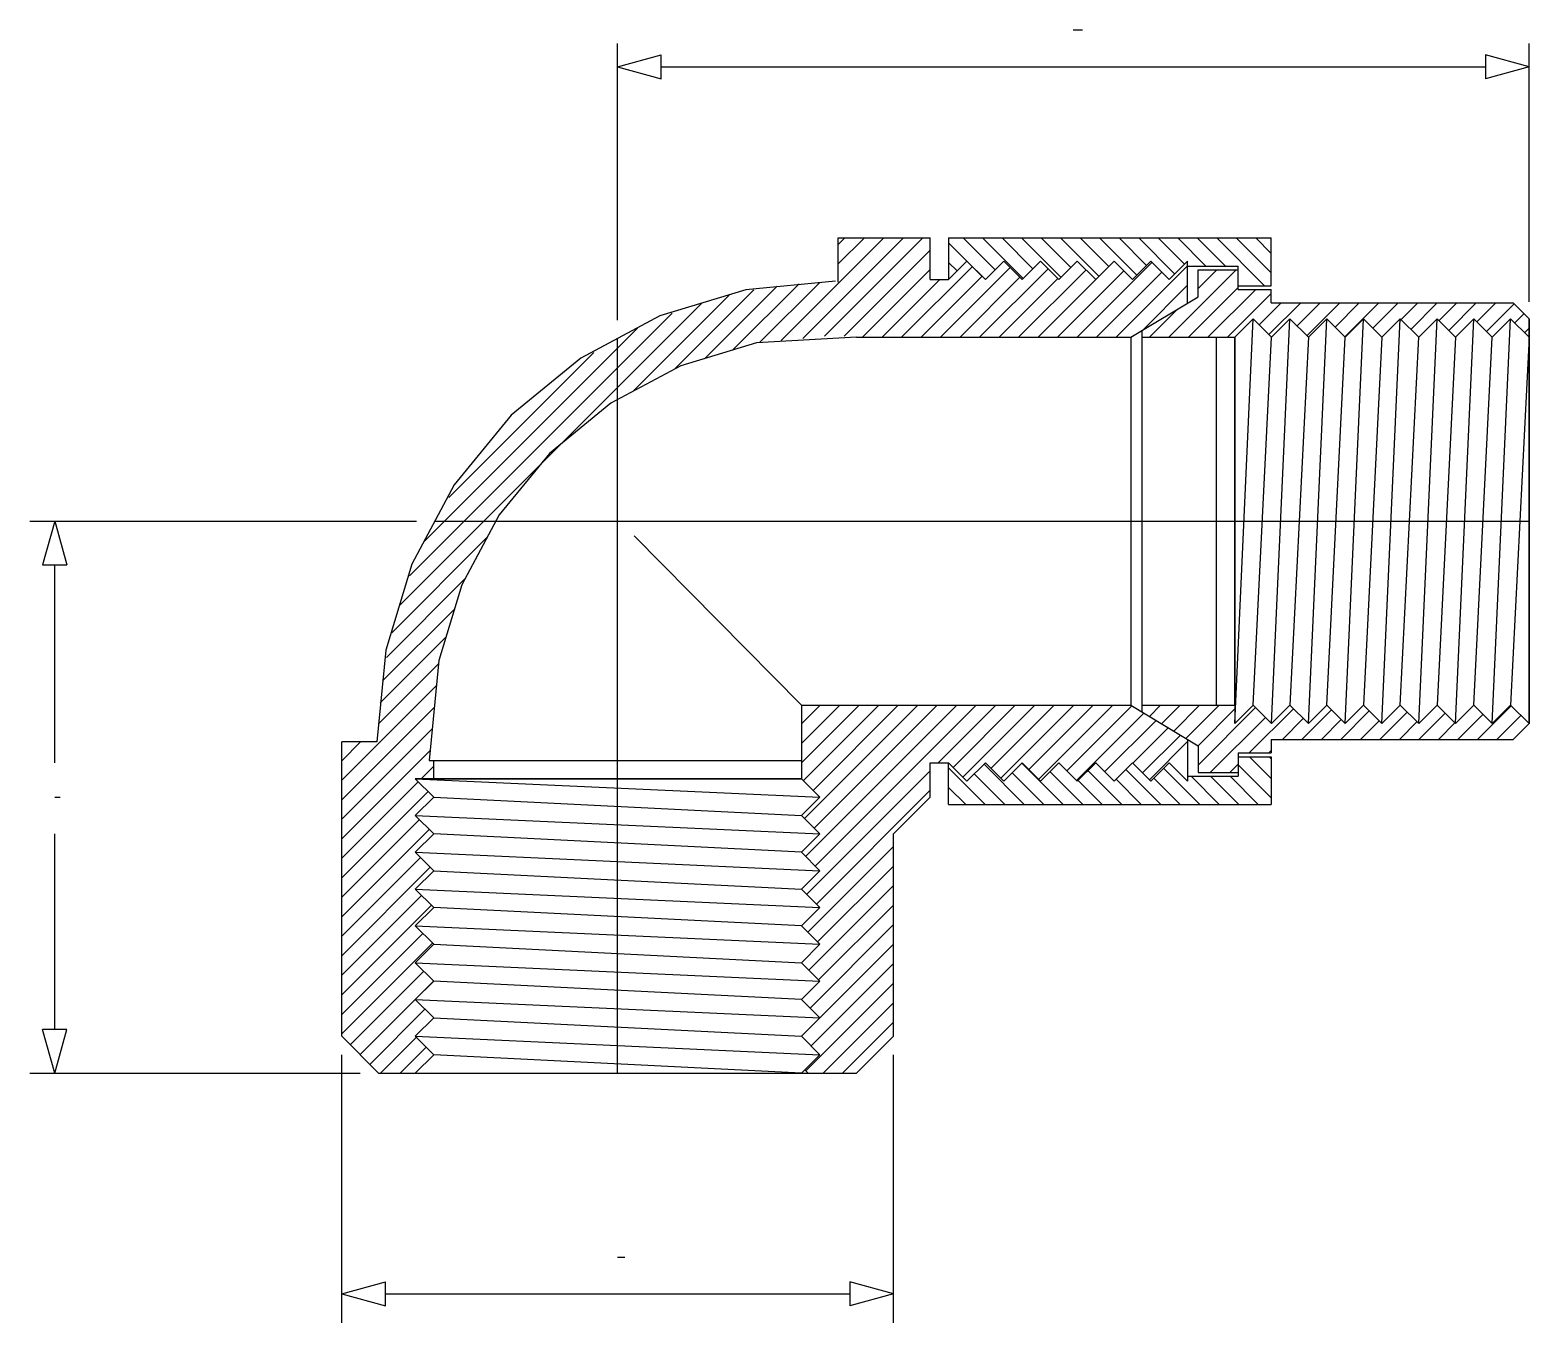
# Model space of a CAD drawing. Extents: x 470 to 1285, y 213 to 915.
import ezdxf

# ---------------------------------------------------------------- set-up
doc = ezdxf.new("R2010")
doc.units = 0
doc.header["$MEASUREMENT"] = 0
doc.layers.get('0').update_dxf_attribs({"linetype": 'CONTINUOUS'})
doc.layers.add('1', color=7, linetype='CONTINUOUS')

msp = doc.modelspace()

# ---------------------------------------------------------------- linework, layer by layer
at = {"color": 4, "linetype": 'Continuous'}
for p, q in [((878.57, 746.59), (934.34, 802.37)), ((890.33, 747.75), (944.95, 802.37)), ((902.1, 748.91), (955.55, 802.37)), ((909.54, 788.18), (923.73, 802.37)), ((909.54, 798.79), (913.13, 802.37)), ((987.64, 781.57), (969.54, 799.66)), ((987.64, 781.57), (969.54, 799.66)), ((994.81, 785), (977.45, 802.37)), ((1010.11, 780.31), (988.05, 802.37)), ((1015.42, 785.61), (998.66, 802.37)), ((1030.72, 780.91), (1009.27, 802.37)), ((1036.02, 786.22), (1019.87, 802.37)), ((1051.33, 781.52), (1030.48, 802.37)), ((1056.63, 786.82), (1041.09, 802.37)), ((1071.93, 782.13), (1051.69, 802.37)), ((1077.24, 787.43), (1062.3, 802.37)), ((1092.54, 782.73), (1072.91, 802.37)), ((1097.84, 788.04), (1083.51, 802.37)), ((1109.49, 787), (1094.12, 802.37)), ((1120.09, 787), (1104.73, 802.37)), ((1141.33, 776.37), (1115.33, 802.37)), ((1145, 783.31), (1125.94, 802.37)), ((1145, 793.91), (1136.55, 802.37)), ((912.8, 749.01), (959.54, 795.75)), ((922.77, 748.37), (959.54, 785.15)), ((943.98, 748.37), (982.45, 786.84)), ((965.19, 748.37), (1003.05, 786.23)), ((974.2, 784.4), (969.54, 789.06)), ((986.41, 748.37), (1023.66, 785.62)), ((1007.62, 748.37), (1044.27, 785.02)), ((1018.23, 748.37), (1059.57, 789.71)), ((1028.83, 748.37), (1064.87, 784.41)), ((1039.44, 748.37), (1080.18, 789.11)), ((1050.05, 748.37), (1085.48, 783.8)), ((1060.65, 748.37), (1099.54, 787.26)), ((1089.34, 748.37), (1125.97, 785)), ((1105.17, 774.81), (1115.36, 785)), ((1105.17, 774.81), (1115.36, 785)), ((836.85, 736.7), (876.3, 776.15)), ((852.08, 741.32), (888.22, 777.46)), ((866.8, 745.44), (899.53, 778.17)), ((933.37, 748.37), (964.74, 779.74)), ((954.59, 748.37), (987.75, 781.53)), ((975.8, 748.37), (1008.36, 780.93)), ((997.01, 748.37), (1028.96, 780.32)), ((1074.63, 751.74), (1099.54, 776.65)), ((1099.95, 748.37), (1127, 775.42)), ((670.77, 602.44), (835.48, 767.15)), ((797.74, 718.8), (850.15, 771.21)), ((820.52, 730.98), (863.67, 774.12)), ((1110.55, 748.37), (1136.55, 774.37)), ((1121.16, 748.37), (1145, 772.21)), ((1138.47, 755.07), (1150.4, 767)), ((1143.77, 749.77), (1161, 767)), ((1159.08, 754.47), (1171.61, 767)), ((1164.38, 749.16), (1182.22, 767)), ((1179.68, 753.86), (1192.82, 767)), ((1184.99, 748.56), (1203.43, 767)), ((1200.29, 753.25), (1214.04, 767)), ((1215.14, 757.49), (1224.64, 767)), ((1220.9, 752.65), (1235.25, 767)), ((1236.2, 757.34), (1245.86, 767)), ((1241.5, 752.04), (1256.46, 767)), ((1256.81, 756.74), (1267.07, 767)), ((1262.11, 751.43), (1277.11, 766.43)), ((676.44, 618.71), (819.2, 761.47)), ((1078.73, 748.37), (1094.06, 763.69)), ((1277.41, 756.13), (1282.41, 761.13)), ((684.62, 637.5), (800.41, 753.29)), ((1282.72, 750.83), (1285.17, 753.28)), ((697.82, 661.31), (776.61, 740.09)), ((666.7, 587.76), (718.87, 639.93)), ((663.79, 574.24), (706.69, 617.14)), ((661.76, 561.61), (700.97, 600.81)), ((660.46, 549.7), (696.35, 585.59)), ((691.98, 581.22), (696.35, 585.59)), ((659.74, 538.38), (692.23, 570.87)), ((639.54, 507.57), (691.07, 559.1)), ((639.54, 496.97), (689.92, 547.34)), ((889.54, 538.18), (899.73, 548.37)), ((889.54, 527.57), (910.34, 548.37)), ((889.54, 538.18), (899.73, 548.37)), ((889.54, 516.97), (920.95, 548.37)), ((890.55, 507.36), (931.55, 548.37)), ((891.16, 486.76), (952.77, 548.37)), ((891.76, 466.15), (973.98, 548.37)), ((895.85, 502.06), (942.16, 548.37)), ((896.46, 481.45), (963.37, 548.37)), ((897.07, 460.85), (984.59, 548.37)), ((963.82, 517), (995.19, 548.37)), ((971.99, 514.56), (1005.8, 548.37)), ((977.29, 509.25), (1016.41, 548.37)), ((992.59, 513.95), (1027.01, 548.37)), ((997.9, 508.65), (1037.62, 548.37)), ((1013.2, 513.34), (1048.23, 548.37)), ((1018.5, 508.04), (1058.83, 548.37)), ((1033.81, 512.74), (1069.14, 548.06)), ((1078.73, 542.28), (1084.82, 548.37)), ((1078.73, 542.28), (1084.82, 548.37)), ((1085.35, 538.29), (1095.43, 548.37)), ((1091.97, 534.3), (1106.03, 548.37)), ((1098.59, 530.31), (1116.64, 548.37)), ((1105.17, 515.69), (1136.51, 547.03)), ((1105.17, 526.3), (1125.17, 546.3)), ((1133.07, 522.37), (1157.12, 546.42)), ((1257.11, 529.74), (1275.46, 548.09)), ((1039.11, 507.43), (1075.75, 544.08)), ((1054.41, 512.13), (1082.37, 540.09)), ((1111.87, 511.78), (1141.82, 541.73)), ((1151.04, 529.74), (1162.42, 541.12)), ((1161.65, 529.74), (1177.73, 545.82)), ((1172.26, 529.74), (1183.03, 540.51)), ((1182.86, 529.74), (1198.33, 545.21)), ((1193.47, 529.74), (1203.64, 539.91)), ((1204.08, 529.74), (1218.94, 544.6)), ((1214.68, 529.74), (1224.24, 539.3)), ((1225.29, 529.74), (1239.55, 544)), ((1235.9, 529.74), (1245.21, 539.05)), ((1246.5, 529.74), (1260.15, 543.39)), ((1267.72, 529.74), (1280.76, 542.78)), ((639.54, 486.36), (688.76, 535.57)), ((1069.72, 516.83), (1088.99, 536.1)), ((1075.02, 511.52), (1095.61, 532.11)), ((639.54, 518.18), (649.73, 528.37)), ((639.54, 518.18), (649.73, 528.37)), ((639.54, 475.75), (687.6, 523.81)), ((1096.31, 525.42), (1096.3, 525.42)), ((1143.67, 522.37), (1145, 523.69)), ((682.63, 508.23), (689.54, 515.15)), ((989.47, 494.37), (969.54, 514.3)), ((989.47, 494.37), (969.54, 514.3)), ((1010.68, 494.37), (988.8, 516.25)), ((1031.9, 494.37), (1009.4, 516.86)), ((1106.14, 494.37), (1086.53, 513.98)), ((1091, 520.12), (1091, 520.12)), ((1122.44, 511.74), (1127, 516.3)), ((1145, 497.94), (1127, 515.94)), ((1145, 508.55), (1133.18, 520.37)), ((1145, 519.15), (1143.78, 520.37)), ((639.54, 465.15), (681.16, 506.76)), ((892.37, 445.54), (959.54, 512.72)), ((1000.08, 494.37), (983.49, 510.95)), ((1021.29, 494.37), (1004.1, 511.56)), ((1042.5, 494.37), (1024.71, 512.16)), ((1053.11, 494.37), (1040.01, 507.47)), ((1063.72, 494.37), (1045.31, 512.77)), ((1074.32, 494.37), (1060.62, 508.07)), ((1084.93, 494.37), (1065.92, 513.38)), ((1095.54, 494.37), (1081.22, 508.68)), ((1116.75, 494.37), (1101.38, 509.74)), ((1127.36, 494.37), (1111.99, 509.74)), ((1137.96, 494.37), (1122.59, 509.74)), ((639.54, 454.54), (686.46, 501.45)), ((897.67, 440.24), (959.54, 502.11)), ((978.86, 494.37), (969.54, 503.69)), ((639.54, 443.93), (681.76, 486.15)), ((639.54, 433.33), (687.07, 480.85)), ((639.54, 422.72), (682.37, 465.54)), ((892.98, 424.94), (939.54, 471.51)), ((639.54, 412.11), (687.67, 460.24)), ((898.28, 419.63), (939.54, 460.9)), ((893.58, 404.33), (939.54, 450.29)), ((639.54, 401.51), (682.98, 444.94)), ((639.54, 390.9), (688.28, 439.63)), ((898.88, 399.03), (939.54, 439.69)), ((639.54, 380.29), (683.58, 424.33)), ((894.19, 383.72), (939.54, 429.08)), ((639.54, 369.69), (688.88, 419.03)), ((899.49, 378.42), (939.54, 418.47)), ((894.79, 363.12), (939.54, 407.87)), ((894.79, 363.12), (939.54, 407.87)), ((644.19, 363.72), (684.19, 403.72)), ((649.49, 358.42), (689.49, 398.42)), ((891.96, 349.67), (939.54, 397.26)), ((901.26, 348.37), (939.54, 386.65)), ((654.79, 353.12), (684.79, 383.12)), ((911.87, 348.37), (939.54, 376.05)), ((660.65, 348.37), (680.6, 368.32)), ((671.26, 348.37), (685.4, 362.51))]:
    msp.add_line(p, q, dxfattribs=at)
at = {"layer": '1', "color": 5, "linetype": 'Continuous'}
for p, q in [((1037.36, 915.37), (1042.36, 915.37)), ((483.45, 498.37), (486.45, 498.37)), ((789.54, 248.37), (793.54, 248.37))]:
    msp.add_line(p, q, dxfattribs=at)
at = {"layer": '1', "color": 3, "linetype": 'Continuous'}
for p, q in [((789.54, 757.69), (789.54, 908)), ((1285.17, 767.69), (1285.17, 908)), ((789.54, 895.37), (813.25, 901.92)), ((813.25, 888.81), (813.25, 901.92)), ((1285.17, 895.37), (1261.46, 901.92)), ((1261.46, 901.92), (1261.46, 888.81)), ((789.54, 895.37), (813.25, 888.81)), ((813.25, 895.37), (1261.46, 895.37)), ((813.25, 895.37), (835.54, 895.37)), ((1285.17, 895.37), (1261.46, 888.81)), ((470, 648.37), (680.22, 648.37)), ((483.45, 648.37), (476.89, 624.66)), ((483.45, 648.37), (490.01, 624.66)), ((476.89, 624.66), (490.01, 624.66)), ((483.45, 517), (483.45, 624.66)), ((483.45, 372.08), (483.45, 478.37)), ((483.45, 348.37), (476.89, 372.08)), ((490.01, 372.08), (476.89, 372.08)), ((483.45, 348.37), (490.01, 372.08)), ((639.54, 212.53), (639.54, 358.37)), ((939.54, 212.53), (939.54, 358.37)), ((470, 348.37), (649.54, 348.37)), ((639.54, 228.37), (663.26, 234.93)), ((639.54, 228.37), (663.26, 221.81)), ((663.26, 221.81), (663.26, 234.93)), ((663.26, 228.37), (915.83, 228.37)), ((939.54, 228.37), (915.83, 234.93)), ((915.83, 234.93), (915.83, 221.81)), ((939.54, 228.37), (915.83, 221.81))]:
    msp.add_line(p, q, dxfattribs=at)
at = {"layer": '1', "color": 7, "linetype": 'Continuous'}
for p, q in [((909.54, 778.37), (909.54, 802.37)), ((909.54, 802.37), (959.54, 802.37)), ((959.54, 779.74), (959.54, 802.37)), ((969.54, 802.37), (969.54, 779.74)), ((969.54, 802.37), (1145, 802.37)), ((1145, 776.37), (1145, 802.37)), ((979.54, 789.74), (969.54, 779.74)), ((989.54, 779.74), (979.54, 789.74)), ((999.54, 789.74), (989.54, 779.74)), ((1009.54, 779.74), (999.54, 789.74)), ((1019.54, 789.74), (1009.54, 779.74)), ((1029.54, 779.74), (1019.54, 789.74)), ((1039.54, 789.74), (1029.54, 779.74)), ((1049.54, 779.74), (1039.54, 789.74)), ((1059.54, 789.74), (1049.54, 779.74)), ((1069.54, 779.74), (1059.54, 789.74)), ((1079.54, 789.74), (1069.54, 779.74)), ((1089.54, 779.74), (1079.54, 789.74)), ((1099.54, 789.74), (1089.54, 779.74)), ((1099.54, 767), (1099.54, 789.74)), ((1099.54, 787), (1127, 787)), ((1105.17, 770.39), (1105.17, 785)), ((1105.17, 785), (1127, 785)), ((1127, 774.37), (1127, 787)), ((907.96, 778.91), (859.34, 774.12)), ((907.96, 778.91), (907.96, 778.91)), ((959.54, 779.74), (969.54, 779.74)), ((1127, 776.37), (1145, 776.37)), ((859.34, 774.12), (812.6, 759.94)), ((1068.63, 748.37), (1105.17, 770.39)), ((1127, 774.37), (1145, 774.37)), ((1145, 767), (1145, 774.37)), ((1145, 767), (1276.54, 767)), ((1276.54, 767), (1285.17, 758.37)), ((812.6, 759.94), (769.51, 736.91)), ((1135.17, 758.37), (1125.17, 748.37)), ((1145.17, 748.37), (1135.17, 758.37)), ((1155.17, 758.37), (1145.17, 748.37)), ((1165.17, 748.37), (1155.17, 758.37)), ((1175.17, 758.37), (1165.17, 748.37)), ((1185.17, 748.37), (1175.17, 758.37)), ((1195.17, 758.37), (1185.17, 748.37)), ((1205.17, 748.37), (1195.17, 758.37)), ((1215.17, 758.37), (1205.17, 748.37)), ((1225.17, 748.37), (1215.17, 758.37)), ((1235.17, 758.37), (1225.17, 748.37)), ((1245.17, 748.37), (1235.17, 758.37)), ((1255.17, 758.37), (1245.17, 748.37)), ((1265.17, 748.37), (1255.17, 758.37)), ((1275.17, 758.37), (1265.17, 748.37)), ((1285.17, 748.37), (1275.17, 758.37)), ((1285.17, 538.37), (1285.17, 758.37)), ((1285.17, 758.37), (1285.17, 538.37)), ((1074.63, 751.99), (1074.63, 544.75)), ((865.08, 745.27), (823.85, 732.76)), ((919.54, 748.37), (865.08, 745.27)), ((919.54, 748.37), (1068.63, 748.37)), ((1068.63, 748.37), (1068.63, 548.37)), ((1074.63, 748.37), (1125.17, 748.37)), ((1115.17, 548.37), (1115.17, 748.37)), ((1125.17, 548.37), (1125.17, 748.37)), ((1125.17, 748.37), (1125.17, 538.37)), ((1135.17, 548.37), (1145.17, 748.37)), ((1165.17, 748.37), (1155.17, 548.37)), ((1175.17, 548.37), (1185.17, 748.37)), ((1205.17, 748.37), (1195.17, 548.37)), ((1215.17, 548.37), (1225.17, 748.37)), ((1245.17, 748.37), (1235.17, 548.37)), ((1255.17, 548.37), (1265.17, 748.37)), ((1285.17, 748.37), (1275.17, 548.37)), ((769.51, 736.91), (731.75, 705.92)), ((823.85, 732.76), (785.86, 712.45)), ((785.86, 712.45), (752.55, 685.12)), ((731.75, 705.92), (700.76, 668.16)), ((752.55, 685.12), (725.22, 651.81)), ((700.76, 668.16), (677.73, 625.07)), ((725.22, 651.81), (704.91, 613.81)), ((798.47, 640.44), (889.54, 548.37)), ((677.73, 625.07), (663.55, 578.32)), ((704.91, 613.81), (692.4, 572.58)), ((663.55, 578.32), (658.63, 528.37)), ((692.4, 572.58), (687.06, 518.37)), ((889.54, 548.37), (1068.63, 548.37)), ((889.54, 548.37), (889.54, 508.37)), ((1068.63, 548.37), (1105.17, 526.34)), ((1074.63, 548.37), (1125.17, 548.37)), ((1135.17, 548.37), (1125.17, 538.37)), ((1145.17, 538.37), (1135.17, 548.37)), ((1155.17, 548.37), (1145.17, 538.37)), ((1165.17, 538.37), (1155.17, 548.37)), ((1175.17, 548.37), (1165.17, 538.37)), ((1185.17, 538.37), (1175.17, 548.37)), ((1195.17, 548.37), (1185.17, 538.37)), ((1205.17, 538.37), (1195.17, 548.37)), ((1215.17, 548.37), (1205.17, 538.37)), ((1225.17, 538.37), (1215.17, 548.37)), ((1235.17, 548.37), (1225.17, 538.37)), ((1245.17, 538.37), (1235.17, 548.37)), ((1255.17, 548.37), (1245.17, 538.37)), ((1265.17, 538.37), (1255.17, 548.37)), ((1275.17, 548.37), (1265.17, 538.37)), ((1285.17, 538.37), (1275.17, 548.37)), ((1276.54, 529.74), (1285.17, 538.37)), ((639.54, 368.37), (639.54, 528.37)), ((658.63, 528.37), (639.54, 528.37)), ((1078.71, 507.83), (1100.22, 529.33)), ((1099.54, 529.74), (1099.54, 507)), ((1105.17, 526.34), (1105.17, 511.74)), ((1127, 522.37), (1145, 522.37)), ((1127, 522.37), (1127, 509.74)), ((1145, 529.74), (1145, 522.37)), ((1145, 529.74), (1276.54, 529.74)), ((687.06, 518.37), (889.54, 518.37)), ((689.54, 508.37), (689.54, 518.37)), ((959.54, 498.37), (959.54, 517)), ((959.54, 517), (969.54, 517)), ((979.54, 507), (969.54, 517)), ((979.54, 507), (969.54, 517)), ((969.54, 494.37), (969.54, 517)), ((989.54, 517), (979.54, 507)), ((989.54, 517), (979.54, 507)), ((999.54, 507), (989.54, 517)), ((999.54, 507), (989.54, 517)), ((1009.54, 517), (999.54, 507)), ((1009.54, 517), (999.54, 507)), ((1019.54, 507), (1009.54, 517)), ((1019.54, 507), (1009.54, 517)), ((1029.54, 517), (1019.54, 507)), ((1029.54, 517), (1019.54, 507)), ((1039.54, 507), (1029.54, 517)), ((1039.54, 507), (1029.54, 517)), ((1049.54, 517), (1039.54, 507)), ((1049.54, 517), (1039.54, 507)), ((1059.54, 507), (1049.54, 517)), ((1059.54, 507), (1049.54, 517)), ((1069.54, 517), (1059.54, 507)), ((1069.54, 517), (1059.54, 507)), ((1079.54, 507), (1069.54, 517)), ((1079.54, 507), (1069.54, 517)), ((1089.54, 517), (1079.54, 507)), ((1089.54, 517), (1079.54, 507)), ((1099.54, 507), (1089.54, 517)), ((1127, 520.37), (1145, 520.37)), ((1145, 520.37), (1145, 494.37)), ((889.54, 508.37), (679.54, 508.37)), ((689.54, 498.37), (679.54, 508.37)), ((689.54, 508.37), (889.54, 508.37)), ((899.54, 498.37), (889.54, 508.37)), ((1099.54, 509.74), (1127, 509.74)), ((1105.17, 511.74), (1127, 511.74)), ((679.54, 488.37), (689.54, 498.37)), ((689.54, 498.37), (889.54, 488.37)), ((889.54, 488.37), (899.54, 498.37)), ((939.54, 478.37), (959.54, 498.37)), ((969.54, 494.37), (1145, 494.37)), ((689.54, 478.37), (679.54, 488.37)), ((899.54, 478.37), (889.54, 488.37)), ((679.54, 468.37), (689.54, 478.37)), ((889.54, 468.37), (689.54, 478.37)), ((889.54, 468.37), (899.54, 478.37)), ((939.54, 368.37), (939.54, 478.37)), ((689.54, 458.37), (679.54, 468.37)), ((899.54, 458.37), (889.54, 468.37)), ((679.54, 448.37), (689.54, 458.37)), ((689.54, 458.37), (889.54, 448.37)), ((889.54, 448.37), (899.54, 458.37)), ((689.54, 438.37), (679.54, 448.37)), ((899.54, 438.37), (889.54, 448.37)), ((679.54, 428.37), (689.54, 438.37)), ((889.54, 428.37), (689.54, 438.37)), ((889.54, 428.37), (899.54, 438.37)), ((689.54, 418.37), (679.54, 428.37)), ((899.54, 418.37), (889.54, 428.37)), ((679.54, 408.37), (689.54, 418.37)), ((689.54, 418.37), (889.54, 408.37)), ((889.54, 408.37), (899.54, 418.37)), ((689.54, 398.37), (679.54, 408.37)), ((899.54, 398.37), (889.54, 408.37)), ((679.54, 388.37), (689.54, 398.37)), ((889.54, 388.37), (689.54, 398.37)), ((889.54, 388.37), (899.54, 398.37)), ((689.54, 378.37), (679.54, 388.37)), ((899.54, 378.37), (889.54, 388.37)), ((679.54, 368.37), (689.54, 378.37)), ((689.54, 378.37), (889.54, 368.37)), ((889.54, 368.37), (899.54, 378.37)), ((639.54, 368.37), (659.54, 348.37)), ((689.54, 358.37), (679.54, 368.37)), ((899.54, 358.37), (889.54, 368.37)), ((919.54, 348.37), (939.54, 368.37)), ((679.54, 348.37), (689.54, 358.37)), ((889.54, 348.37), (689.54, 358.37)), ((889.54, 348.37), (899.54, 358.37)), ((659.54, 348.37), (919.54, 348.37)), ((893.26, 348.37), (891.4, 350.23))]:
    msp.add_line(p, q, dxfattribs=at)
at = {"layer": '1', "color": 4, "linetype": 'Continuous'}
for p, q in [((1125.17, 538.37), (1135.17, 758.37)), ((1145.17, 538.37), (1155.17, 758.37)), ((1165.17, 538.37), (1175.17, 758.37)), ((1185.17, 538.37), (1195.17, 758.37)), ((1205.17, 538.37), (1215.17, 758.37)), ((1225.17, 538.37), (1235.17, 758.37)), ((1245.17, 538.37), (1255.17, 758.37)), ((1265.17, 538.37), (1275.17, 758.37)), ((789.54, 348.37), (789.54, 747.69)), ((690.22, 648.37), (1285.17, 648.37)), ((679.54, 508.37), (899.54, 498.37)), ((679.54, 488.37), (899.54, 478.37)), ((679.54, 468.37), (899.54, 458.37)), ((679.54, 448.37), (899.54, 438.37)), ((679.54, 428.37), (899.54, 418.37)), ((679.54, 408.37), (899.54, 398.37)), ((679.54, 388.37), (899.54, 378.37)), ((679.54, 368.37), (899.54, 358.37))]:
    msp.add_line(p, q, dxfattribs=at)

doc.saveas('drawing.dxf')
